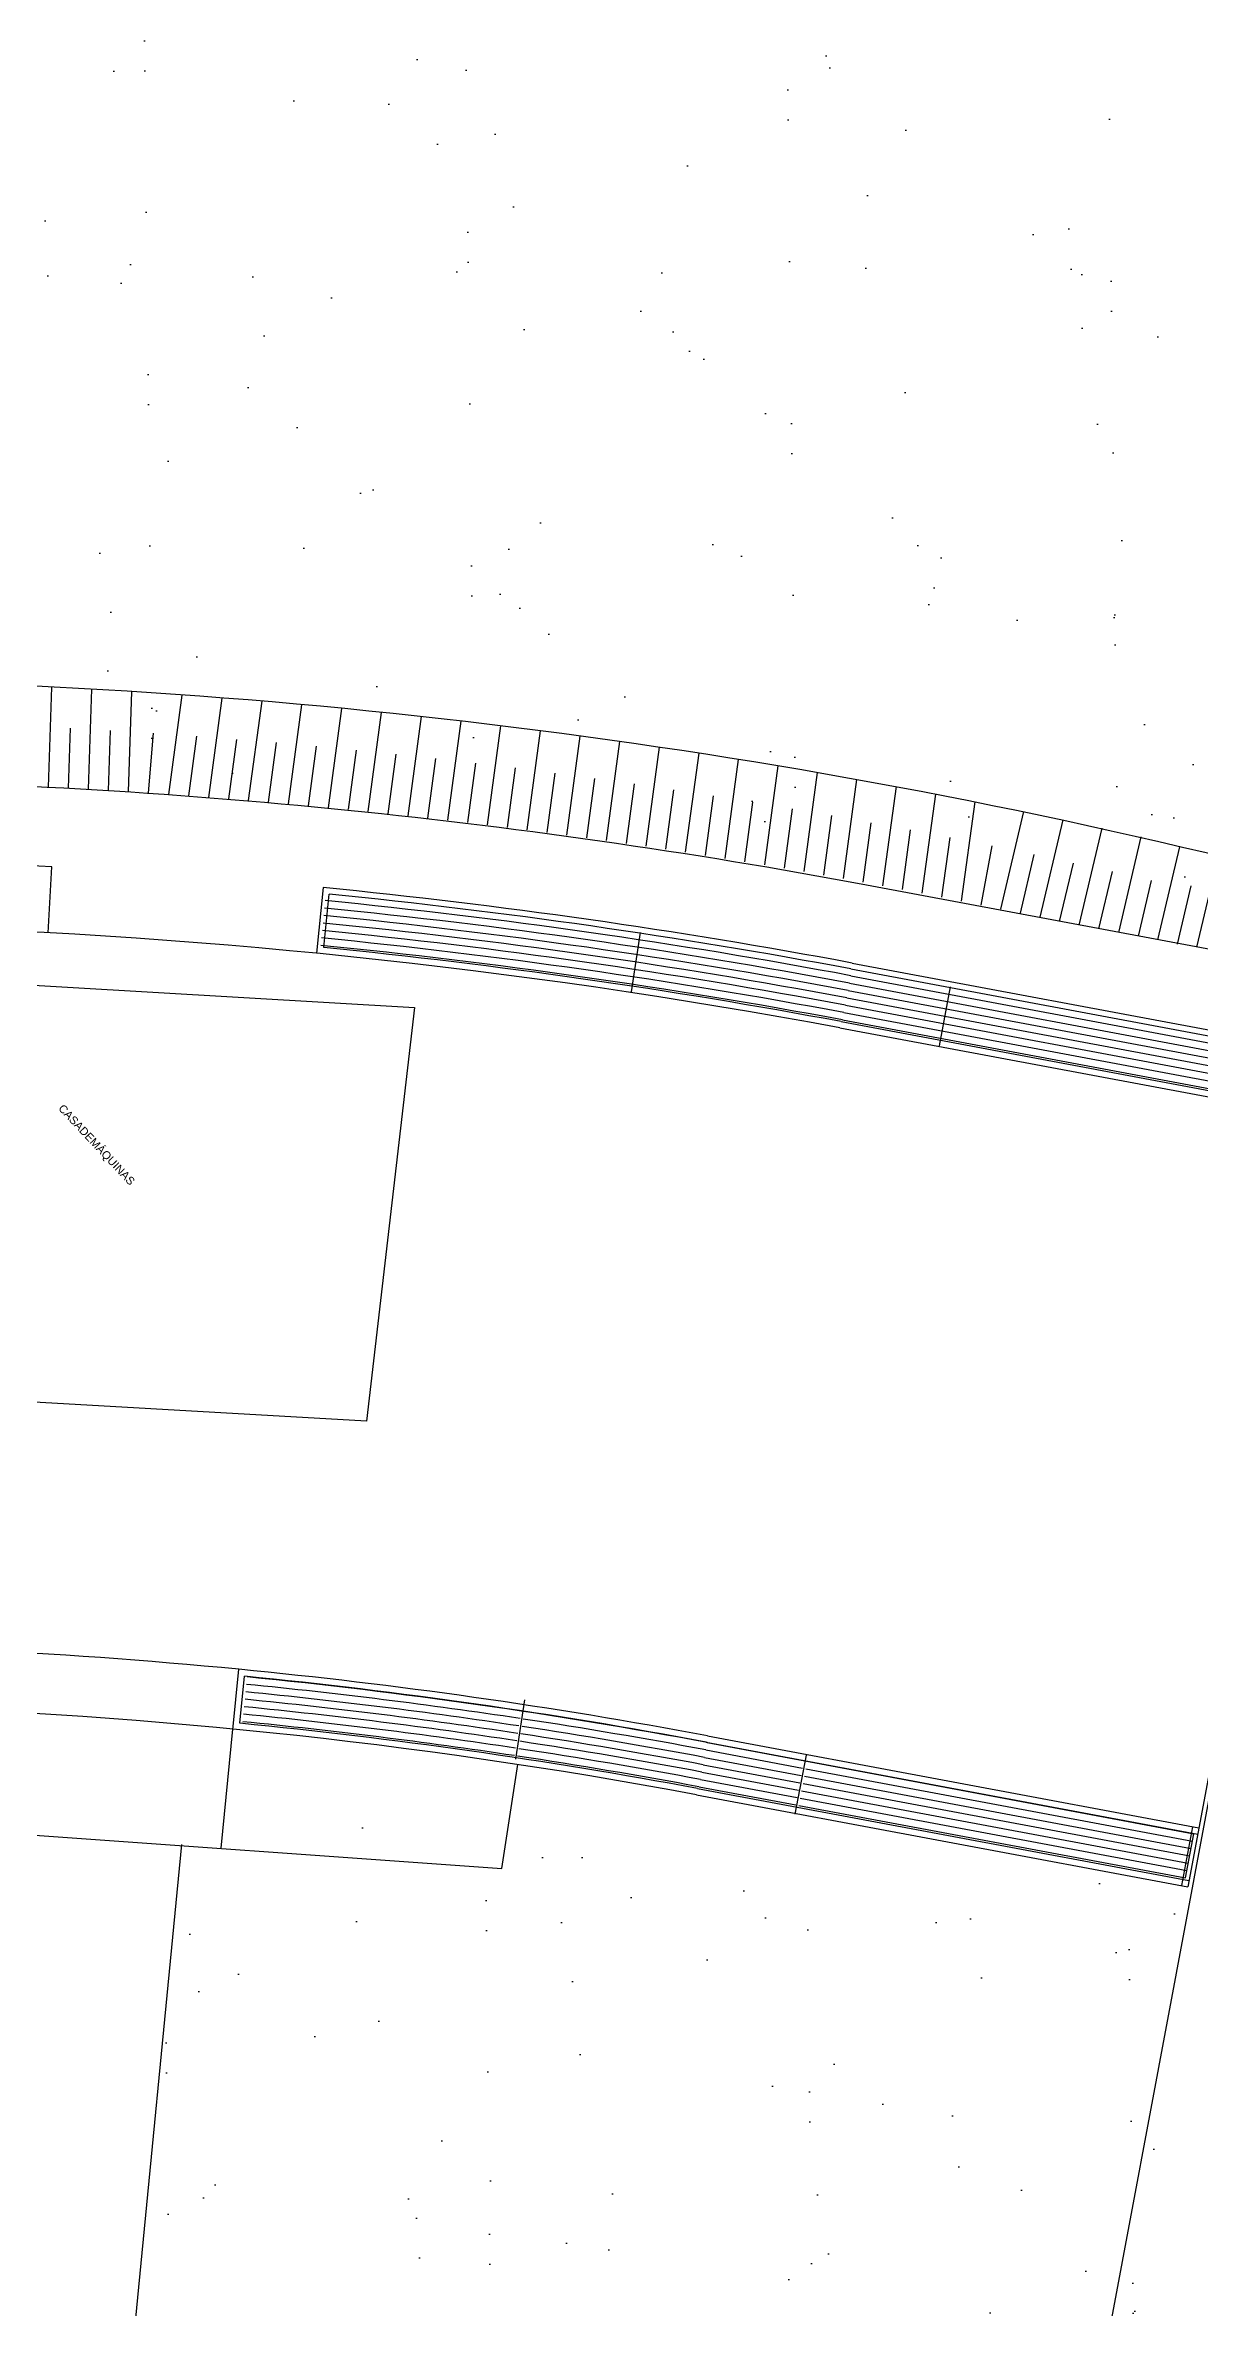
# Model space of a CAD drawing. Header units: metres. Extents: x 1796 to 2240, y -1398 to -999.
# Drawn here: x 1979.4 to 2008.3, y -1155.6 to -1099.1 of the extents above; entities that cross this region are included whole.
import ezdxf

# ---------------------------------------------------------------- set-up
doc = ezdxf.new("R2010")
doc.units = ezdxf.units.M
doc.header["$MEASUREMENT"] = 0
doc.layers.add('ARQUITETURA', color=253, linetype='CONTINUOUS')
doc.styles.add('ENGECAD', font='arial.ttf')
pattern_1 = [(350.62296, (1466.5355, -762.2295), (4.08992, 4.08927), [0, -4.56, 0, -5.1, 0, -4.875]), (320.623, (1466.5355, -762.2295), (9.808834, 1.91215), [0, -2.46, 0, -4.11, 0, -1.575]), (280.623, (1464.013, -759.536), (6.39856, -6.807323), [0, -1.5, 0, -5.4, 0, -7.05]), (270.623, (1464.013, -759.536), (8.08648, -4.78256), [0, -0.75, 0, -3.54, 0, -4.05])]

msp = doc.modelspace()

# ---------------------------------------------------------------- hatches: boundary and pattern name
at = {"layer": 'ARQUITETURA'}
h = msp.add_hatch(dxfattribs=at)
h.set_pattern_fill('AR-SAND', color=116, scale=3, angle=-46.877, style=0)
h.set_pattern_definition(pattern_1)
edge = h.paths.add_edge_path()
edge.add_line((1975.606, -1066.674), (1974.637, -1065.639))
edge.add_line((1974.637, -1065.639), (1982.064, -1058.683))
edge.add_line((1982.064, -1058.683), (1966.688, -1042.265))
edge.add_line((1966.688, -1042.265), (1959.102, -1049.369))
edge.add_line((1959.102, -1049.369), (1960.264, -1050.61))
edge.add_line((1960.264, -1050.61), (1933.857, -1075.342))
edge.add_line((1933.857, -1075.342), (1952.762, -1095.528))
edge.add_line((1952.762, -1095.528), (1956.411, -1092.11))
edge.add_line((1956.411, -1092.11), (1958.223, -1094.044))
edge.add_line((1958.223, -1094.044), (1954.573, -1097.462))
edge.add_line((1954.573, -1097.462), (1972.833, -1116.959))
edge.add_arc((1973.247, -1274.849), 157.89, 75.30399, 90.15009, ccw=False)
edge.add_line((2013.302, -1122.124), (2015.597, -1109.849))
edge.add_arc((2010.779, -1108.954), 4.9, -10.5203, 43.1232)
edge.add_line((2014.355, -1105.605), (2002.802, -1093.268))
edge.add_line((2002.802, -1093.268), (2001.34, -1094.637))
edge.add_line((2001.34, -1094.637), (1975.364, -1066.9))
edge.add_line((1975.364, -1066.9), (1975.606, -1066.674))
h.paths.add_polyline_path([(2013.169, -1120.811), (2011.94, -1120.583), (2014.193, -1107.692), (2015.49, -1107.651)])
h = msp.add_hatch(dxfattribs=at)
h.set_pattern_fill('AR-SAND', color=116, scale=3, angle=-46.877, style=0)
h.set_pattern_definition(pattern_1)
h.paths.add_polyline_path([(1984.128, -1141.17), (1983.915, -1144.159), (1982.84, -1144.083), (1980.118, -1171.816), (1989.506, -1172.832), (2002.464, -1175.362), (2004.71, -1163.269), (2008.192, -1163.921), (2011.436, -1147.411), (2007.825, -1146.633), (2008.106, -1145.134)])
h = msp.add_hatch(dxfattribs=at)
h.set_pattern_fill('AR-SAND', color=116, scale=3, angle=-46.877, style=0)
h.set_pattern_definition(pattern_1)
h.paths.add_polyline_path([(2008.001, -1145.115), (2011.522, -1146.142), (2011.588, -1145.787)])
h.paths.add_polyline_path([(2011.51, -1146.205), (2005.926, -1176.011), (2009.518, -1156.844), (2009.518, -1156.844), (2011.289, -1147.384)])
edge = h.paths.add_edge_path()
edge.add_line((1981.157, -1171.776), (1975.185, -1171.196))
edge.add_line((1975.185, -1171.196), (1977.014, -1152.352))
edge.add_line((1977.014, -1152.352), (1946.456, -1159.903))
edge.add_line((1946.456, -1159.903), (1949.839, -1173.594))
edge.add_arc((1971.325, -1273.05), 101.75, 84.4554, 102.19064, ccw=False)

# ---------------------------------------------------------------- linework, layer by layer
for p, q in [((1979.519, -1117.627), (1979.6, -1115.128)), ((1980.517, -1117.682), (1980.599, -1115.182)), ((1981.516, -1117.742), (1981.598, -1115.242)), ((1982.525, -1117.81), (1982.859, -1115.327)), ((1983.524, -1117.884), (1983.858, -1115.402)), ((1984.522, -1117.963), (1984.856, -1115.483)), ((1985.52, -1118.05), (1985.854, -1115.57)), ((1986.516, -1118.142), (1986.85, -1115.663)), ((1980.018, -1117.654), (1980.067, -1116.154)), ((1981.017, -1117.711), (1981.066, -1116.211)), ((1987.512, -1118.241), (1987.846, -1115.762)), ((1988.507, -1118.346), (1988.841, -1115.867)), ((1989.501, -1118.457), (1989.835, -1115.979)), ((1990.494, -1118.575), (1990.828, -1116.097)), ((1991.486, -1118.699), (1991.82, -1116.221)), ((1982.015, -1117.775), (1982.145, -1116.28)), ((1983.024, -1117.846), (1983.225, -1116.357)), ((1984.023, -1117.923), (1984.224, -1116.434)), ((1985.021, -1118.006), (1985.221, -1116.517)), ((1986.018, -1118.095), (1986.218, -1116.607)), ((1987.014, -1118.191), (1987.215, -1116.703)), ((1988.01, -1118.292), (1988.21, -1116.805)), ((1992.478, -1118.829), (1992.812, -1116.351)), ((1993.469, -1118.965), (1993.802, -1116.487)), ((1994.458, -1119.108), (1994.792, -1116.63)), ((1995.447, -1119.257), (1995.781, -1116.779)), ((1989.004, -1118.401), (1989.204, -1116.914)), ((1989.998, -1118.515), (1990.198, -1117.028)), ((1990.99, -1118.636), (1991.191, -1117.149)), ((1991.982, -1118.763), (1992.183, -1117.276)), ((1996.435, -1119.412), (1996.769, -1116.934)), ((1997.423, -1119.574), (1997.757, -1117.095)), ((1998.409, -1119.741), (1998.743, -1117.262)), ((1992.973, -1118.896), (1993.174, -1117.409)), ((1993.964, -1119.036), (1994.164, -1117.549)), ((1994.953, -1119.181), (1995.153, -1117.695)), ((1995.942, -1119.334), (1996.142, -1117.847)), ((1999.395, -1119.915), (1999.729, -1117.435)), ((2000.379, -1120.096), (2000.714, -1117.615)), ((2001.363, -1120.283), (2001.698, -1117.801)), ((1996.929, -1119.492), (1997.13, -1118.005)), ((1997.916, -1119.657), (1998.116, -1118.169)), ((1998.902, -1119.828), (1999.102, -1118.34)), ((1999.887, -1120.005), (2000.088, -1118.517)), ((2002.346, -1120.476), (2002.681, -1117.993)), ((2003.328, -1120.675), (2003.902, -1118.241)), ((2004.307, -1120.88), (2004.881, -1118.446)), ((2000.872, -1120.188), (2001.072, -1118.7)), ((2001.855, -1120.378), (2002.056, -1118.889)), ((2005.288, -1121.075), (2005.859, -1118.658)), ((2006.272, -1121.259), (2006.835, -1118.875)), ((1979.441, -1119.614), (1979.441, -1119.614)), ((1979.51, -1121.27), (1979.601, -1119.623)), ((2002.837, -1120.577), (2003.11, -1119.099)), ((2003.818, -1120.777), (2004.162, -1119.316)), ((2004.796, -1120.985), (2005.14, -1119.525)), ((2007.252, -1121.442), (2007.8, -1119.119)), ((2008.227, -1121.625), (2008.764, -1119.349)), ((1986.228, -1121.782), (1986.389, -1120.14)), ((1986.548, -1120.156), (1986.549, -1120.156)), ((2010.862, -1122.118, 0), (1999.972, -1120.079, 0)), ((2005.78, -1121.167), (2006.117, -1119.739)), ((2006.764, -1121.351), (2007.093, -1119.96)), ((2007.739, -1121.557), (2008.083, -1120.097)), ((1986.403, -1121.639), (1986.534, -1120.305)), ((1994.095, -1122.745), (1994.32, -1121.262)), ((1999.577, -1122.342), (2011.583, -1124.591)), ((1999.58, -1122.173), (2011.709, -1124.444)), ((1999.607, -1122.025), (2011.894, -1124.326)), ((1999.473, -1122.895), (2011.48, -1125.143)), ((1999.508, -1122.711), (2011.514, -1124.959)), ((1999.542, -1122.526), (2011.549, -1124.775)), ((2001.793, -1124.092), (2002.069, -1122.618)), ((1999.333, -1123.49), (2011.462, -1125.761)), ((1999.37, -1123.448), (2011.376, -1125.696)), ((1999.404, -1123.264), (2011.411, -1125.512)), ((1999.439, -1123.079), (2011.445, -1125.328)), ((1999.304, -1123.647), (2011.59, -1125.948)), ((2011.894, -1124.326), (2008.001, -1145.115)), ((2010.497, -1132.366), (2004.71, -1163.269)), ((1984.127, -1141.194), (1984.276, -1139.677)), ((1984.305, -1141.026), (1984.42, -1139.852)), ((1991.198, -1141.924), (1991.423, -1140.441)), ((1983.838, -1144.151), (1984.128, -1141.17)), ((1995.953, -1141.693), (1998.371, -1142.146)), ((1995.961, -1141.497), (2008.247, -1143.798)), ((1995.988, -1141.509), (2008.151, -1143.787)), ((1995.99, -1141.34), (2008.277, -1143.64)), ((1990.855, -1144.653), (1991.248, -1142.056)), ((1995.85, -1142.246), (1998.268, -1142.699)), ((1995.884, -1142.062), (1998.302, -1142.515)), ((1995.919, -1141.878), (1998.337, -1142.33)), ((1998.188, -1143.298), (1998.465, -1141.823)), ((1998.45, -1142.161), (2008.117, -1143.971)), ((1995.714, -1142.814), (2008.001, -1145.115)), ((1995.744, -1142.657), (2008.03, -1144.957)), ((1995.781, -1142.615), (1998.198, -1143.068)), ((1995.815, -1142.43), (1998.233, -1142.883)), ((1998.346, -1142.714), (2008.013, -1144.524)), ((1998.381, -1142.529), (2008.048, -1144.34)), ((1998.415, -1142.345), (2008.082, -1144.155)), ((1970.398, -1143.197), (1990.855, -1144.653)), ((1998.277, -1143.082), (2007.944, -1144.893)), ((1998.312, -1142.898), (2007.979, -1144.708)), ((2008.12, -1143.611), (2007.843, -1145.085)), ((2007.944, -1144.893), (2008.151, -1143.787)), ((1982.843, -1144.054), (1980.153, -1171.767))]:
    msp.add_line(p, q, dxfattribs=at)
msp.add_lwpolyline([(1971.29, -1132.55), (1971.307, -1122.124), (1988.666, -1123.138), (1987.469, -1133.479), (1971.286, -1132.55)], dxfattribs=at)
for centre, radius, start, end in [((1971.576, -1273.323, 0), 158.402, 75.43775, 89.49081), ((1971.449, -1271.383), 153.959, 84.35856, 89.34642), ((1971.325, -1273.05), 155.63, 79.39324, 84.37363), ((1971.325, -1273.05), 153.65, 86.91269, 102.48729), ((1971.325, -1273.05), 153.65, 79.39324, 84.37366), ((1971.357, -1273.035), 153.125, 79.39324, 84.35485), ((1971.357, -1273.035), 153.313, 79.39324, 84.35491), ((1971.325, -1273.05), 153.5, 79.39324, 84.31391), ((1971.325, -1273.05), 152, 79.39324, 116.45531), ((1971.357, -1273.035), 152.563, 79.39324, 84.35468), ((1971.357, -1273.035), 152.75, 79.39324, 84.35474), ((1971.357, -1273.035), 152.938, 79.39324, 84.3548), ((1971.357, -1273.035), 152.188, 79.39324, 84.35457), ((1971.357, -1273.035), 152.375, 79.39324, 84.35462), ((1971.325, -1273.05), 152.16, 79.39324, 84.31314), ((1971.325, -1273.05), 134, 84.45397, 90.39366), ((1971.325, -1273.05), 134, 79.39324, 84.45391), ((1971.325, -1273.05), 133.84, 79.39324, 84.38547), ((1971.357, -1273.035), 133.812, 79.39324, 84.36951), ((1971.325, -1273.05), 132.5, 79.39324, 116.45533), ((1971.357, -1273.035), 133.25, 81.41379, 84.36938), ((1971.357, -1273.035), 133.437, 81.41377, 84.36942), ((1971.357, -1273.035), 133.625, 81.41374, 84.36947), ((1971.325, -1273.05), 132.66, 79.39324, 84.38533), ((1971.357, -1273.035), 132.687, 81.41387, 84.36924), ((1971.357, -1273.035), 132.875, 81.41384, 84.36929), ((1971.357, -1273.035), 133.062, 81.41382, 84.36933), ((1971.357, -1273.035), 133.437, 79.39324, 81.37942), ((1971.357, -1273.035), 133.625, 79.39324, 81.37944), ((1971.357, -1273.035), 132.875, 79.39324, 81.37935), ((1971.357, -1273.035), 133.062, 79.39324, 81.37937), ((1971.357, -1273.035), 133.25, 79.39324, 81.37939), ((1971.357, -1273.035), 132.687, 79.39324, 81.37932)]:
    msp.add_arc(centre, radius, start, end, dxfattribs=at)

# ---------------------------------------------------------------- texts
at = {"layer": 'ARQUITETURA', "style": 'ENGECAD'}
msp.add_text('CASADEMÁQUINAS', height=0.2, rotation=313.1278, dxfattribs=at).set_placement((1979.749, -1125.672))

doc.saveas('drawing.dxf')
